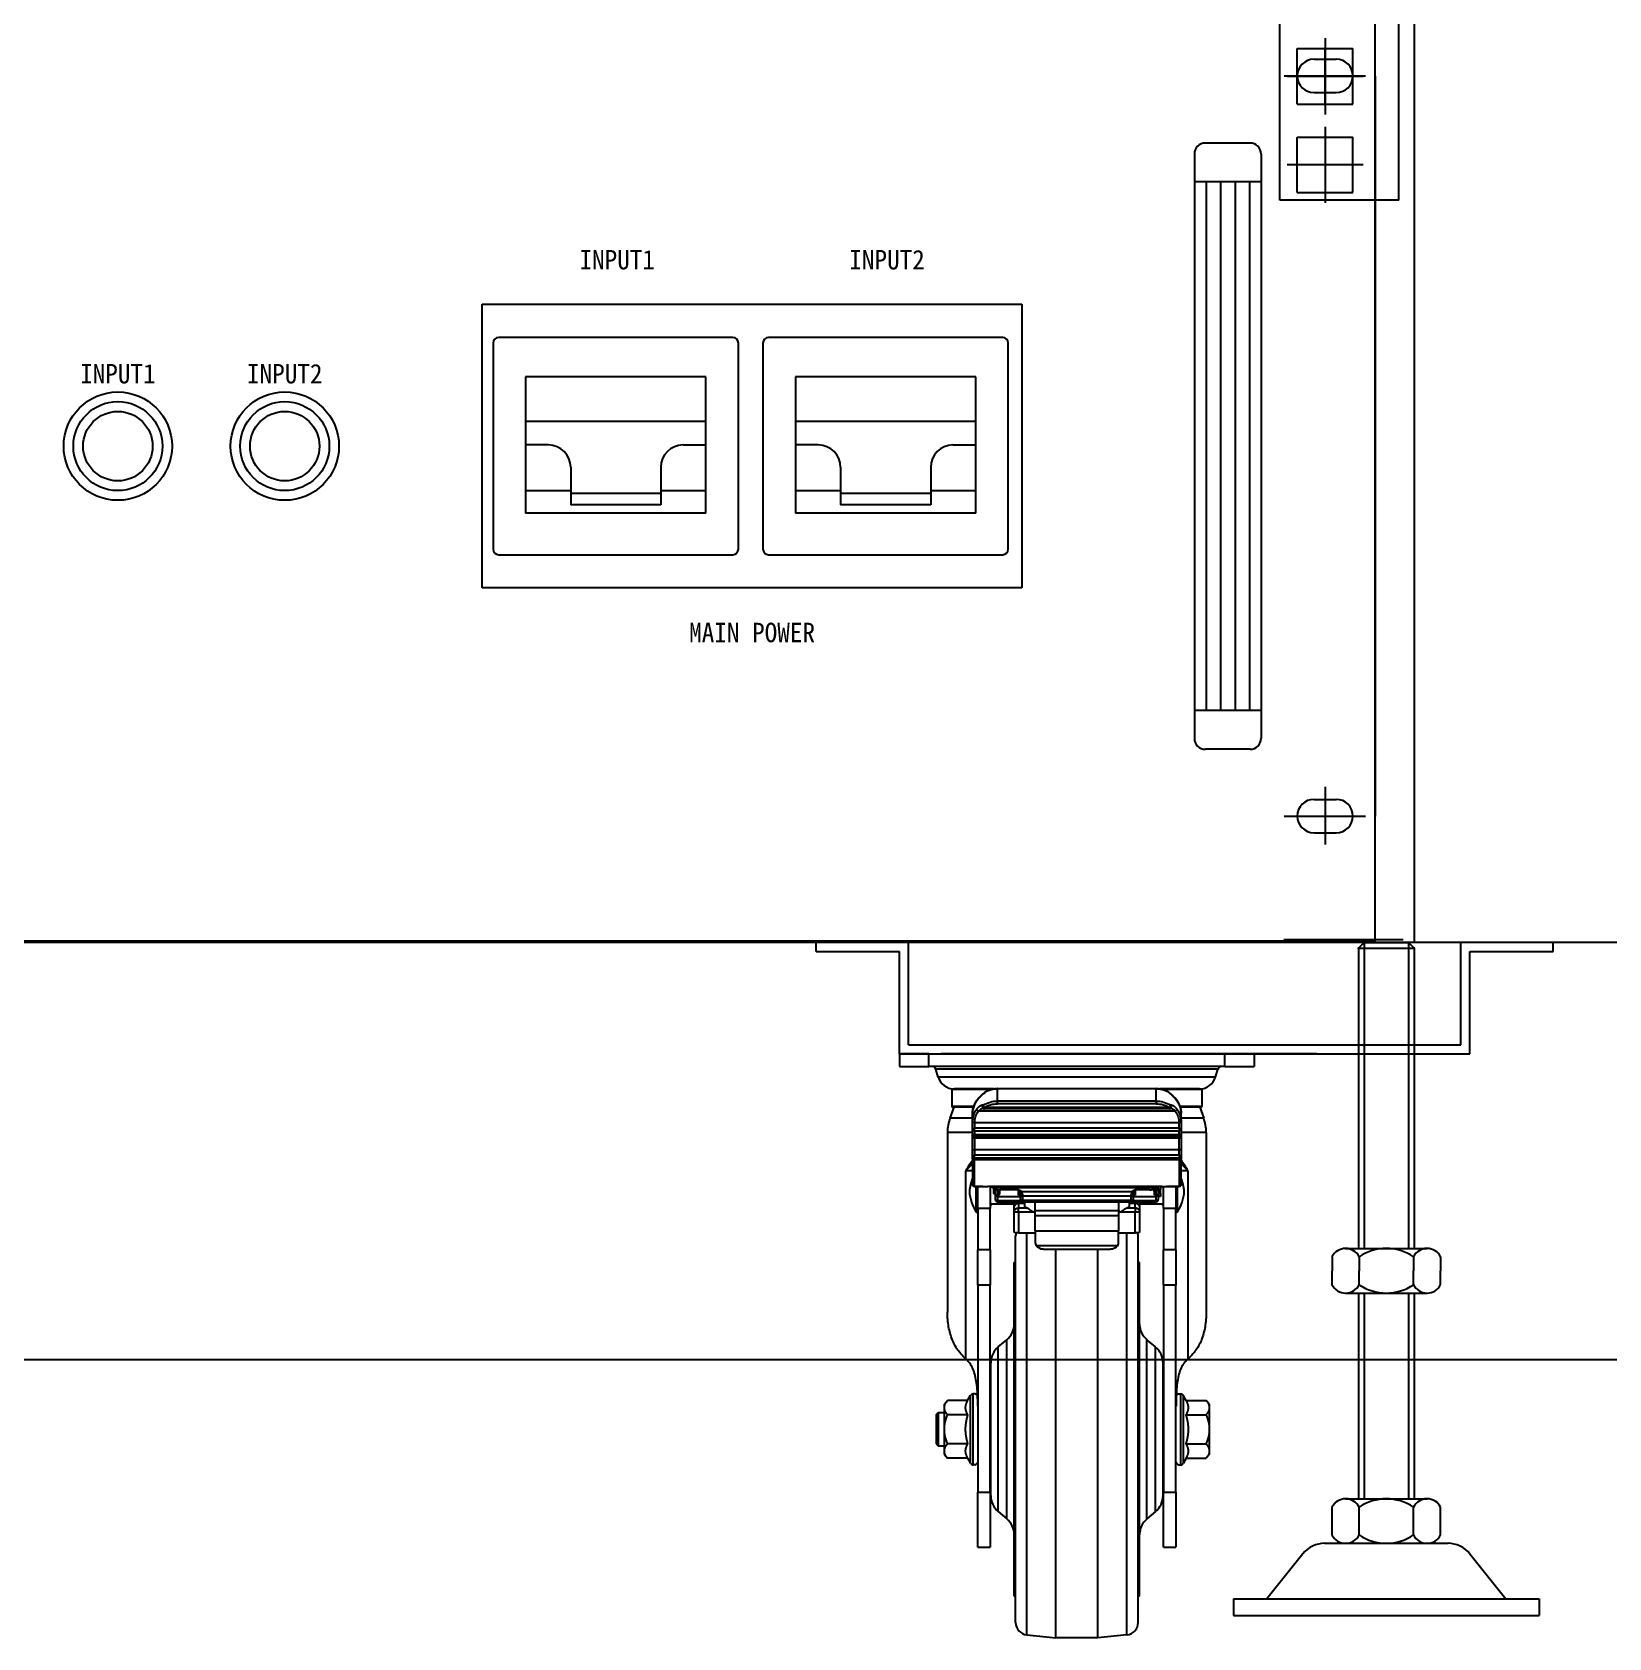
# Model space of a CAD drawing. Header units: millimetres. Extents: x 0 to 841, y 0 to 594.
# Drawn here: x 686.06 to 700.23, y 117.29 to 131.72 of the extents above; entities that cross this region are included whole.
import ezdxf
from ezdxf.enums import TextEntityAlignment as Align

# ---------------------------------------------------------------- set-up
doc = ezdxf.new("R2010")
doc.units = ezdxf.units.MM
doc.header["$LTSCALE"] = 10
doc.layers.add('LINE05', color=2, linetype='Continuous')
doc.layers.add('LINE06', color=9, linetype='Continuous')
doc.styles.get("Standard").update_dxf_attribs({"font": 'GulimChe.ttf'})

msp = doc.modelspace()

# ---------------------------------------------------------------- linework, layer by layer
at = {"layer": 'LINE05'}
for p, q in [((698.478, 223.661), (698.478, 123.536)), ((700.728, 123.536), (671.378, 123.536)), ((698.128, 123.549), (673.978, 123.549)), ((673.978, 123.549), (698.128, 123.549)), ((698.128, 123.549), (673.978, 123.549)), ((693.103, 123.456), (693.103, 123.536)), ((693.103, 123.456), (693.853, 123.456)), ((693.853, 122.536), (693.853, 123.456)), ((693.933, 122.616), (693.933, 123.536)), ((698.378, 123.561), (697.308, 123.561)), ((698.898, 122.616), (698.898, 123.536)), ((698.978, 122.536), (698.978, 123.456)), ((698.978, 123.456), (699.728, 123.456)), ((699.728, 123.456), (699.728, 123.536)), ((693.933, 122.616), (698.898, 122.616)), ((693.853, 122.536), (698.978, 122.536)), ((694.116, 122.536), (693.853, 122.536)), ((693.853, 122.536), (693.853, 122.423)), ((693.853, 122.423), (694.116, 122.423)), ((694.116, 122.536), (696.778, 122.536)), ((694.116, 122.423), (694.116, 122.536)), ((696.778, 122.423), (694.116, 122.423)), ((697.603, 122.536), (694.228, 122.536)), ((696.778, 122.423), (696.778, 122.536)), ((697.041, 122.536), (696.778, 122.536)), ((696.778, 122.423), (697.041, 122.423)), ((697.041, 122.536), (697.041, 122.423)), ((696.714, 122.397), (694.18, 122.397)), ((694.2, 122.328), (694.18, 122.397)), ((696.694, 122.328), (694.2, 122.328)), ((696.694, 122.328), (696.714, 122.397)), ((694.67, 122.215), (694.324, 122.215)), ((694.324, 122.215), (694.324, 122.063)), ((694.7, 122.221), (694.344, 122.221)), ((696.159, 122.223), (694.734, 122.223)), ((694.734, 122.222), (694.734, 122.223)), ((696.159, 122.222), (694.734, 122.222)), ((694.734, 122.112), (694.734, 122.222)), ((696.159, 122.223), (696.159, 122.222)), ((696.159, 122.112), (696.159, 122.222)), ((696.55, 122.221), (696.194, 122.221)), ((696.57, 122.215), (696.223, 122.215)), ((696.57, 122.215), (696.57, 122.063)), ((694.342, 122.056), (694.306, 121.957)), ((694.52, 122.063), (694.324, 122.063)), ((694.518, 122.056), (694.331, 122.056)), ((694.509, 121.923), (694.509, 121.999)), ((696.332, 122.021), (694.561, 122.021)), ((696.278, 122.053), (694.616, 122.053)), ((694.616, 122.041), (694.616, 122.053)), ((696.278, 122.041), (694.616, 122.041)), ((696.159, 122.112), (694.734, 122.112)), ((694.734, 122.088), (694.734, 122.112)), ((696.159, 122.088), (694.734, 122.088)), ((696.159, 122.112), (696.159, 122.088)), ((696.278, 122.053), (696.278, 122.041)), ((696.57, 122.063), (696.374, 122.063)), ((696.562, 122.056), (696.376, 122.056)), ((696.384, 121.923), (696.384, 121.999)), ((696.552, 122.056), (696.587, 121.957)), ((694.509, 121.957), (694.306, 121.957)), ((694.509, 121.85), (694.509, 121.923)), ((694.509, 121.815), (694.509, 121.85)), ((696.366, 121.916), (694.528, 121.916)), ((694.528, 121.916), (694.528, 121.868)), ((696.366, 121.868), (694.528, 121.868)), ((694.528, 121.843), (694.528, 121.868)), ((694.528, 121.843), (696.366, 121.843)), ((694.528, 121.843), (694.528, 121.809)), ((696.366, 121.868), (696.366, 121.916)), ((696.366, 121.868), (696.366, 121.843)), ((696.366, 121.809), (696.366, 121.843)), ((696.587, 121.957), (696.384, 121.957)), ((696.384, 121.923), (696.384, 121.85)), ((696.384, 121.85), (696.384, 121.815)), ((694.284, 121.83), (694.284, 120.213)), ((694.509, 121.83), (694.284, 121.83)), ((694.509, 121.784), (694.509, 121.815)), ((694.509, 121.679), (694.509, 121.784)), ((696.366, 121.809), (694.528, 121.809)), ((694.528, 121.797), (694.528, 121.809)), ((696.366, 121.797), (694.528, 121.797)), ((694.528, 121.797), (694.528, 121.777)), ((694.528, 121.777), (694.528, 121.672)), ((696.366, 121.777), (694.528, 121.777)), ((696.366, 121.809), (696.366, 121.797)), ((696.366, 121.777), (696.366, 121.797)), ((696.366, 121.672), (696.366, 121.777)), ((696.609, 121.83), (696.384, 121.83)), ((696.384, 121.815), (696.384, 121.784)), ((696.384, 121.784), (696.384, 121.679)), ((696.609, 121.83), (696.609, 120.213)), ((694.509, 121.606), (694.509, 121.679)), ((694.509, 121.589), (694.509, 121.606)), ((694.509, 121.589), (694.509, 121.364)), ((696.366, 121.672), (694.528, 121.672)), ((694.528, 121.672), (694.528, 121.624)), ((696.366, 121.624), (694.528, 121.624)), ((694.528, 121.599), (694.528, 121.624)), ((696.366, 121.599), (694.528, 121.599)), ((694.528, 121.599), (694.528, 121.582)), ((696.366, 121.582), (694.528, 121.582)), ((694.528, 121.345), (694.528, 121.582)), ((696.366, 121.624), (696.366, 121.672)), ((696.366, 121.624), (696.366, 121.599)), ((696.366, 121.582), (696.366, 121.599)), ((696.366, 121.582), (696.366, 121.345)), ((696.384, 121.679), (696.384, 121.606)), ((696.384, 121.606), (696.384, 121.589)), ((696.384, 121.364), (696.384, 121.589)), ((694.509, 121.486), (694.45, 121.486)), ((694.45, 119.792), (694.45, 121.486)), ((696.444, 121.486), (696.384, 121.486)), ((696.444, 121.486), (696.444, 119.792)), ((694.603, 121.345), (694.528, 121.345)), ((694.528, 121.345), (694.603, 121.345)), ((694.528, 121.345), (694.528, 121.345)), ((694.543, 121.114), (694.543, 121.345)), ((694.548, 121.111), (694.548, 121.345)), ((694.556, 121.111), (694.556, 121.345)), ((694.556, 121.148), (694.556, 121.345)), ((694.603, 121.345), (694.603, 121.345)), ((696.209, 121.345), (694.647, 121.345)), ((694.669, 121.345), (694.669, 121.148)), ((694.678, 121.344), (694.678, 121.345)), ((694.689, 121.334), (696.167, 121.334)), ((694.697, 121.331), (694.697, 121.317)), ((694.697, 121.317), (694.697, 121.28)), ((694.716, 121.317), (694.697, 121.317)), ((694.697, 121.28), (694.716, 121.28)), ((694.716, 121.305), (694.716, 121.322)), ((694.716, 121.263), (694.716, 121.305)), ((694.716, 121.226), (694.716, 121.263)), ((694.734, 121.314), (694.734, 121.316)), ((694.734, 121.314), (694.734, 121.273)), ((694.734, 121.314), (694.744, 121.314)), ((694.734, 121.254), (694.734, 121.273)), ((694.734, 121.273), (694.745, 121.273)), ((694.734, 121.254), (694.734, 121.217)), ((694.734, 121.254), (694.941, 121.254)), ((694.922, 121.313), (694.753, 121.313)), ((694.922, 121.266), (694.922, 121.313)), ((694.922, 121.273), (694.941, 121.273)), ((694.941, 121.273), (694.941, 121.308)), ((694.941, 121.273), (694.941, 121.254)), ((694.941, 121.22), (694.941, 121.254)), ((694.949, 121.298), (695.945, 121.298)), ((695.934, 121.257), (694.959, 121.257)), ((695.953, 121.308), (695.953, 121.273)), ((695.953, 121.254), (695.953, 121.273)), ((695.953, 121.273), (695.972, 121.273)), ((695.953, 121.254), (695.953, 121.22)), ((695.953, 121.254), (696.159, 121.254)), ((695.972, 121.313), (695.972, 121.266)), ((696.103, 121.313), (695.972, 121.313)), ((696.147, 121.321), (696.159, 121.321)), ((696.147, 121.314), (696.159, 121.314)), ((696.148, 121.273), (696.159, 121.273)), ((696.159, 121.321), (696.159, 121.331)), ((696.159, 121.321), (696.159, 121.314)), ((696.159, 121.273), (696.159, 121.314)), ((696.159, 121.273), (696.159, 121.254)), ((696.159, 121.217), (696.159, 121.254)), ((696.178, 121.345), (696.178, 121.344)), ((696.178, 121.344), (696.178, 121.305)), ((696.197, 121.317), (696.178, 121.317)), ((696.178, 121.305), (696.178, 121.263)), ((696.178, 121.28), (696.197, 121.28)), ((696.178, 121.263), (696.178, 121.226)), ((696.197, 121.254), (696.178, 121.254)), ((696.197, 121.345), (696.197, 121.317)), ((696.197, 121.28), (696.197, 121.317)), ((696.197, 121.28), (696.197, 121.254)), ((696.225, 121.148), (696.225, 121.345)), ((696.253, 121.345), (696.253, 121.345)), ((696.366, 121.345), (696.253, 121.345)), ((696.253, 121.345), (696.366, 121.345)), ((696.337, 121.345), (696.337, 121.148)), ((696.345, 121.111), (696.345, 121.345)), ((696.351, 121.115), (696.351, 121.345)), ((696.366, 121.345), (696.366, 121.345)), ((694.556, 121.111), (694.548, 121.111)), ((694.556, 121.148), (694.669, 121.148)), ((694.556, 121.148), (694.556, 120.773)), ((694.884, 121.186), (694.669, 121.186)), ((694.669, 120.773), (694.669, 121.148)), ((694.734, 121.217), (696.159, 121.217)), ((694.734, 121.207), (694.734, 121.217)), ((694.734, 121.207), (696.159, 121.207)), ((694.884, 121.157), (694.884, 121.189)), ((694.884, 121.116), (694.884, 121.157)), ((694.884, 120.93), (694.884, 121.116)), ((694.922, 121.207), (694.922, 121.194)), ((694.922, 121.193), (694.922, 121.194)), ((694.922, 121.194), (694.978, 121.194)), ((694.978, 121.193), (694.922, 121.193)), ((694.922, 121.193), (694.922, 121.152)), ((694.922, 121.113), (694.922, 121.152)), ((694.922, 121.152), (694.993, 121.152)), ((694.922, 121.113), (694.922, 120.927)), ((695.053, 121.113), (694.922, 121.113)), ((694.959, 121.251), (694.959, 121.218)), ((695.935, 121.218), (694.959, 121.218)), ((694.978, 121.164), (694.978, 121.207)), ((695.072, 121.113), (695.053, 121.113)), ((695.072, 121.128), (695.072, 121.207)), ((695.072, 121.128), (695.822, 121.128)), ((695.072, 121.08), (695.072, 121.128)), ((695.822, 121.207), (695.822, 121.128)), ((695.822, 121.128), (695.822, 121.08)), ((695.841, 121.113), (695.822, 121.113)), ((695.972, 121.113), (695.841, 121.113)), ((695.901, 121.152), (695.972, 121.152)), ((695.916, 121.207), (695.916, 121.164)), ((695.916, 121.194), (695.972, 121.194)), ((695.972, 121.193), (695.916, 121.193)), ((695.934, 121.218), (695.934, 121.251)), ((695.972, 121.194), (695.972, 121.207)), ((695.972, 121.193), (695.972, 121.194)), ((695.972, 121.152), (695.972, 121.193)), ((695.972, 121.152), (695.972, 121.113)), ((695.972, 120.927), (695.972, 121.113)), ((696.009, 121.189), (696.009, 121.157)), ((696.225, 121.186), (696.009, 121.186)), ((696.009, 121.157), (696.009, 121.116)), ((696.009, 121.116), (696.009, 120.93)), ((696.159, 121.217), (696.159, 121.207)), ((696.225, 121.148), (696.225, 120.773)), ((696.225, 121.148), (696.337, 121.148)), ((696.337, 120.773), (696.337, 121.148)), ((696.345, 121.111), (696.337, 121.111)), ((695.822, 121.08), (695.072, 121.08)), ((695.072, 120.946), (695.072, 121.08)), ((695.822, 121.08), (695.822, 120.946)), ((694.896, 117.425), (694.896, 120.897)), ((694.922, 120.927), (695.072, 120.927)), ((694.997, 117.313), (694.997, 120.927)), ((695.072, 120.946), (695.822, 120.946)), ((695.072, 120.946), (695.072, 120.848)), ((695.822, 120.848), (695.822, 120.946)), ((695.822, 120.927), (695.972, 120.927)), ((695.897, 117.313), (695.897, 120.927)), ((695.998, 117.425), (695.998, 120.897)), ((694.669, 120.773), (694.556, 120.773)), ((694.556, 120.458), (694.556, 120.773)), ((694.669, 120.773), (694.669, 120.458)), ((695.082, 120.812), (695.812, 120.812)), ((695.147, 120.779), (695.747, 120.779)), ((695.259, 117.286), (695.259, 120.779)), ((695.634, 117.286), (695.634, 120.779)), ((696.225, 120.458), (696.225, 120.773)), ((696.337, 120.773), (696.225, 120.773)), ((696.337, 120.773), (696.337, 120.458)), ((694.884, 120.661), (694.896, 120.662)), ((694.884, 117.661), (694.884, 120.661)), ((696.009, 120.661), (695.998, 120.662)), ((696.009, 117.661), (696.009, 120.661)), ((694.556, 120.458), (694.556, 118.597)), ((694.669, 120.458), (694.556, 120.458)), ((694.669, 118.597), (694.669, 120.458)), ((696.225, 120.458), (696.225, 118.597)), ((696.337, 120.458), (696.225, 120.458)), ((696.337, 118.597), (696.337, 120.458)), ((694.74, 119.901), (694.817, 119.965)), ((694.817, 118.357), (694.817, 119.965)), ((696.154, 119.901), (696.077, 119.965)), ((696.077, 118.357), (696.077, 119.965)), ((694.74, 118.421), (694.74, 119.901)), ((696.154, 118.421), (696.154, 119.901)), ((700.728, 119.786), (671.378, 119.786)), ((694.672, 119.757), (694.672, 118.565)), ((696.221, 118.565), (696.221, 119.757)), ((694.256, 119.386), (694.285, 119.421)), ((694.256, 119.356), (694.256, 119.386)), ((694.465, 119.421), (694.285, 119.421)), ((694.465, 119.421), (694.492, 119.467)), ((694.492, 118.855), (694.492, 119.467)), ((694.53, 119.48), (694.515, 119.48)), ((694.515, 118.842), (694.515, 119.48)), ((696.364, 119.48), (696.379, 119.48)), ((696.379, 119.48), (696.379, 119.161)), ((696.429, 119.421), (696.401, 119.467)), ((696.401, 119.467), (696.401, 119.161)), ((696.429, 119.421), (696.608, 119.421)), ((696.637, 119.386), (696.608, 119.421)), ((696.637, 119.386), (696.637, 119.356)), ((694.181, 119.292), (694.2, 119.311)), ((694.181, 119.292), (694.181, 119.161)), ((694.2, 119.311), (694.256, 119.311)), ((694.2, 119.311), (694.2, 119.161)), ((694.256, 119.161), (694.256, 119.356)), ((694.465, 119.291), (694.285, 119.291)), ((694.672, 119.307), (694.669, 119.307)), ((696.221, 119.307), (696.225, 119.307)), ((696.429, 119.291), (696.608, 119.291)), ((696.637, 119.356), (696.637, 119.161)), ((694.181, 119.161), (694.181, 119.03)), ((694.2, 119.161), (694.2, 119.011)), ((694.256, 118.966), (694.256, 119.161)), ((696.379, 119.161), (696.379, 118.842)), ((696.401, 119.161), (696.401, 118.855)), ((696.637, 119.161), (696.637, 118.966)), ((694.181, 119.03), (694.2, 119.011)), ((694.2, 119.011), (694.256, 119.011)), ((694.256, 118.936), (694.256, 118.966)), ((694.465, 119.031), (694.285, 119.031)), ((694.672, 119.015), (694.669, 119.015)), ((696.221, 119.015), (696.225, 119.015)), ((696.429, 119.031), (696.608, 119.031)), ((696.637, 118.966), (696.637, 118.936)), ((694.256, 118.936), (694.285, 118.901)), ((694.465, 118.901), (694.285, 118.901)), ((694.465, 118.901), (694.492, 118.855)), ((694.53, 118.842), (694.515, 118.842)), ((696.364, 118.842), (696.379, 118.842)), ((696.429, 118.901), (696.401, 118.855)), ((696.429, 118.901), (696.608, 118.901)), ((696.637, 118.936), (696.608, 118.901)), ((694.556, 118.597), (694.669, 118.597)), ((694.556, 118.1), (694.556, 118.597)), ((694.669, 118.597), (694.669, 118.1)), ((696.225, 118.1), (696.225, 118.597)), ((696.225, 118.597), (696.337, 118.597)), ((696.337, 118.597), (696.337, 118.1)), ((694.74, 118.421), (694.817, 118.357)), ((696.154, 118.421), (696.077, 118.357)), ((694.556, 118.1), (694.669, 118.1)), ((696.225, 118.1), (696.337, 118.1)), ((694.884, 117.661), (694.896, 117.66)), ((696.009, 117.661), (695.998, 117.66)), ((694.997, 117.313), (695.259, 117.286)), ((695.634, 117.286), (695.259, 117.286)), ((695.897, 117.313), (695.634, 117.286))]:
    msp.add_line(p, q, dxfattribs=at)
at = {"layer": 'LINE05', "ltscale": 0.3}
for p, q in [((698.028, 123.536), (697.978, 123.486)), ((697.978, 123.486), (698.478, 123.486)), ((697.978, 123.486), (697.978, 120.786)), ((698.028, 123.536), (698.428, 123.536)), ((698.028, 123.536), (698.028, 120.786)), ((698.428, 123.536), (698.428, 120.786)), ((698.428, 123.536), (698.478, 123.486)), ((698.478, 123.486), (698.478, 120.786)), ((697.741, 120.711), (697.741, 120.586)), ((697.862, 120.786), (698.594, 120.786)), ((697.984, 120.711), (697.984, 120.586)), ((698.472, 120.711), (698.472, 120.586)), ((698.716, 120.711), (698.716, 120.586)), ((697.741, 120.461), (697.741, 120.586)), ((697.984, 120.461), (697.984, 120.586)), ((698.472, 120.461), (698.472, 120.586)), ((698.716, 120.461), (698.716, 120.586)), ((697.862, 120.386), (698.594, 120.386)), ((697.978, 120.386), (697.978, 118.536)), ((698.028, 120.386), (698.028, 118.536)), ((698.428, 120.386), (698.428, 118.536)), ((698.478, 120.386), (698.478, 118.536)), ((697.862, 118.536), (698.594, 118.536)), ((697.741, 118.211), (697.741, 118.461)), ((697.984, 118.211), (697.984, 118.461)), ((698.472, 118.211), (698.472, 118.461)), ((698.716, 118.211), (698.716, 118.461)), ((697.673, 118.136), (698.783, 118.136)), ((697.862, 118.136), (698.594, 118.136)), ((697.478, 118.042), (697.153, 117.636)), ((698.978, 118.042), (699.303, 117.636)), ((696.853, 117.636), (699.603, 117.636)), ((696.853, 117.636), (696.853, 117.486)), ((699.603, 117.636), (699.603, 117.486)), ((696.853, 117.486), (699.603, 117.486))]:
    msp.add_line(p, q, dxfattribs=at)
at = {"layer": 'LINE05'}
for centre, radius, start, end in [((694.144, 122.386), 0.0375, 16.5044, 90), ((696.75, 122.386), 0.0375, 90, 163.4956), ((694.344, 122.371), 0.15, 196.5044, 270), ((696.55, 122.371), 0.15, 270, 343.4956), ((694.712, 121.998), 0.203, 137.8033, 179.7098), ((694.678, 122.303), 0.12, 223.4325, 227.6176), ((694.643, 122.185), 0.0187, 114.7163, 134.2918), ((694.734, 121.986), 0.238, 89.9301, 114.609), ((696.16, 121.986), 0.238, 65.391, 90.0699), ((696.251, 122.185), 0.0187, 45.7082, 65.2837), ((696.216, 122.303), 0.12, 312.3824, 316.5675), ((696.182, 121.998), 0.203, 0.2902, 42.1967), ((694.331, 122.063), 0.0075, 180, 270), ((694.624, 121.957), 0.0893, 102.1105, 134.1299), ((694.616, 122.06), 0.0187, 180, 270), ((696.278, 122.06), 0.0187, 270, 0), ((696.27, 121.957), 0.0897, 45.9309, 77.8296), ((696.562, 122.063), 0.0075, 270, 0), ((694.659, 121.83), 0.375, 160.3194, 180), ((696.234, 121.83), 0.375, 0, 19.6806), ((694.528, 121.815), 0.0187, 180, 270), ((696.366, 121.815), 0.0187, 270, 0), ((695.506, 120.878), 1.219, 144.8308, 150.0513), ((697.261, 118.924), 3.803, 136.3342, 137.6537), ((695.39, 120.879), 1.217, 29.9445, 35.1734), ((693.648, 118.938), 3.782, 42.3427, 43.6695), ((694.896, 121.263), 0.417, 158.2406, 175.0963), ((695.997, 121.263), 0.417, 4.8993, 21.7405), ((694.896, 121.334), 0.417, 184.9037, 211.9106), ((694.528, 121.364), 0.0187, 180, 270), ((694.848, 121.251), 0.111, 0.1652, 3.1047), ((696.046, 121.251), 0.111, 176.8953, 179.8348), ((695.997, 121.334), 0.417, 328.2208, 355.1007), ((696.366, 121.364), 0.0187, 270, 0), ((694.548, 121.119), 0.0075, 219.1041, 270), ((694.564, 121.179), 0.0075, 173.3079, 180), ((694.734, 121.226), 0.0187, 180, 270), ((694.922, 121.189), 0.0375, 150.8752, 180), ((695.972, 121.189), 0.0375, 0, 29.1248), ((696.159, 121.226), 0.0187, 270, 0), ((696.345, 121.119), 0.0075, 270, 328.2208), ((695.008, 120.897), 0.112, 164.2864, 180), ((695.136, 120.846), 0.0643, 178.7006, 212.5392), ((695.758, 120.846), 0.0643, 327.4608, 1.2994), ((695.886, 120.897), 0.112, 0, 15.7136), ((694.697, 120.109), 0.187, 309.8056, 359.9599), ((696.197, 120.109), 0.187, 180, 230.1944), ((694.86, 119.757), 0.187, 129.8056, 180), ((696.034, 119.757), 0.187, 0, 50.1944), ((694.515, 119.453), 0.0262, 90, 149.0362), ((694.53, 119.453), 0.0262, 0, 90), ((696.364, 119.453), 0.0262, 90, 180), ((696.379, 119.453), 0.0262, 30.9638, 90), ((694.515, 118.868), 0.0262, 210.9638, 270), ((694.53, 118.868), 0.0262, 270, 0), ((696.364, 118.868), 0.0262, 180, 270), ((696.379, 118.868), 0.0262, 270, 329.0362), ((694.86, 118.565), 0.187, 180, 230.1944), ((696.034, 118.565), 0.187, 309.8056, 0), ((694.697, 118.213), 0.187, 0.0401, 50.1944), ((696.197, 118.213), 0.187, 129.8056, 180), ((695.008, 117.425), 0.112, 180, 264.114), ((695.886, 117.425), 0.112, 275.886, 0)]:
    msp.add_arc(centre, radius, start, end, dxfattribs=at)
at = {"layer": 'LINE05', "ltscale": 0.3}
for centre, radius, start, end in [((697.862, 120.65), 0.137, 26.785, 153.215), ((698.228, 120.353), 0.434, 55.7945, 124.2055), ((698.594, 120.65), 0.137, 26.785, 153.215), ((697.862, 120.523), 0.137, 206.785, 333.215), ((698.228, 120.82), 0.434, 235.7945, 304.2055), ((698.594, 120.523), 0.137, 206.785, 333.215), ((697.862, 118.399), 0.137, 26.785, 153.215), ((698.228, 118.102), 0.434, 55.7945, 124.2055), ((698.594, 118.399), 0.137, 26.785, 153.215), ((697.673, 117.886), 0.25, 90, 141.3402), ((697.862, 118.273), 0.137, 206.785, 333.215), ((698.228, 118.57), 0.434, 235.7945, 304.2055), ((698.594, 118.273), 0.137, 206.785, 333.215), ((698.783, 117.886), 0.25, 38.6598, 90)]:
    msp.add_arc(centre, radius, start, end, dxfattribs=at)
at = {"layer": 'LINE05', "extrusion": (0, 0, -1)}
for centre, major_axis, ratio, start_param, end_param in [((694.734, 121.999), (0.225, 0), 0.929819, 3.141593, 3.834881), ((694.576, 122.122), (-0.014, 0.0125), 0.28306, -0.247744, 0), ((694.643, 122.185), (-0.0131, 0.0134), 0.625404, 0, 0.436399), ((694.734, 122.013), (0.225, 0), 0.929819, 4.252721, 4.712389), ((694.643, 122.185), (-0.0078, 0.017), 0.163271, -0.340866, 0), ((696.159, 122.013), (0.225, 0), 0.929819, -1.570796, -1.111128), ((696.251, 122.185), (0.0078, 0.017), 0.163271, 0, 0.340866), ((696.251, 122.185), (0.0131, 0.0134), 0.625404, -0.436399, 0), ((696.318, 122.122), (0.014, 0.0125), 0.28306, 0, 0.247744), ((696.159, 121.999), (-0.225, 0), 0.929819, 2.448304, 3.141593), ((694.734, 121.923), (-0.225, 0), 0.929819, 0, 0.576931), ((694.734, 121.916), (-0.206, 0), 0.929819, 0, 0.576931), ((694.561, 122.028), (-0.0154, 0.0108), 0.30845, 4.499764, 6.070561), ((694.616, 122.06), (-0.0187, 0), 0.929819, 0, 0.958242), ((694.734, 121.903), (0.225, 0), 0.929819, 4.099834, 4.712389), ((694.616, 122.06), (-0.0103, 0.0157), 0.211595, 4.399214, 5.97001), ((694.734, 121.896), (0.206, 0), 0.929819, 4.099834, 4.712389), ((696.159, 121.903), (-0.225, 0), 0.929819, 1.570796, 2.183351), ((696.159, 121.896), (-0.206, 0), 0.929819, 1.570796, 2.183351), ((696.278, 122.06), (0.0103, 0.0157), 0.211595, 0.313175, 1.883971), ((696.278, 122.06), (0.0187, 0), 0.929819, -0.958242, 0), ((696.332, 122.028), (0.0154, 0.0108), 0.30845, 0.212625, 1.783421), ((696.159, 121.916), (0.206, 0), 0.929819, -0.576931, 0), ((696.159, 121.923), (0.225, 0), 0.929819, -0.576931, 0), ((694.528, 121.923), (-0.0187, 0), 0.368017, 4.712389, 6.283185), ((694.528, 121.85), (-0.0187, 0), 0.929819, 0, 1.570796), ((694.528, 121.85), (-0.0187, 0), 0.368017, 4.712389, 6.283185), ((696.366, 121.923), (0.0187, 0), 0.368017, 0, 1.570796), ((696.366, 121.85), (-0.0187, 0), 0.929819, 1.570796, 3.141593), ((696.366, 121.85), (0.0187, 0), 0.368017, 0, 1.570796), ((694.528, 121.815), (-0.0187, 0), 0.368017, 4.712389, 6.283185), ((694.528, 121.784), (-0.0187, 0), 0.368017, 4.712389, 6.283185), ((696.366, 121.815), (0.0187, 0), 0.368017, 0, 1.570796), ((696.366, 121.784), (0.0187, 0), 0.368017, 0, 1.570796), ((694.528, 121.679), (-0.0187, 0), 0.368017, 4.712389, 6.283185), ((694.528, 121.606), (-0.0187, 0), 0.929819, 0, 1.570796), ((694.528, 121.606), (-0.0187, 0), 0.368017, 4.712389, 6.283185), ((694.528, 121.589), (-0.0187, 0), 0.368017, 4.712389, 6.283185), ((696.366, 121.679), (0.0187, 0), 0.368017, 0, 1.570796), ((696.366, 121.606), (-0.0187, 0), 0.929819, 1.570796, 3.141593), ((696.366, 121.606), (0.0187, 0), 0.368017, 0, 1.570796), ((696.366, 121.589), (0.0187, 0), 0.368017, 0, 1.570796), ((694.528, 121.364), (-0.0187, 0), 0.99951, 4.712389, 6.283185), ((694.753, 121.344), (-0.075, 0), 0.245505, -0.54488, 0), ((694.734, 121.305), (-0.0187, 0), 0.848546, 0, 1.051716), ((694.734, 121.305), (0.0187, 0), 0.497115, 3.141593, 4.712389), ((694.734, 121.263), (0.0187, 0), 0.497115, 3.141593, 4.712389), ((694.734, 121.263), (-0.0187, 0), 0.49028, 4.712389, 6.283185), ((694.742, 121.336), (0, 0.0375), 0.15, 2.207194, 2.92086), ((694.742, 121.336), (0, 0.075), 0.15, 1.876835, 2.788989), ((694.941, 121.282), (0.0187, 0), 0.497115, 0.563099, 1.570796), ((694.941, 121.245), (-0.0187, 0), 0.49028, 1.570796, 3.141593), ((694.922, 121.251), (0, 0.0679), 0.55201, 0.810307, 1.477547), ((695.972, 121.251), (0, 0.0679), 0.55201, -1.477547, -0.810307), ((695.953, 121.245), (0.0187, 0), 0.49028, 3.141593, 4.712389), ((695.953, 121.282), (-0.0187, 0), 0.497115, 4.712389, 5.720086), ((696.152, 121.336), (0, 0.075), 0.15, 3.494197, 4.527451), ((696.152, 121.336), (0, 0.0375), 0.15, 3.362326, 4.405972), ((696.159, 121.305), (-0.0187, 0), 0.848546, 1.570796, 3.141593), ((696.159, 121.305), (-0.0187, 0), 0.497115, 1.570796, 3.141593), ((696.159, 121.263), (-0.0187, 0), 0.497115, 1.570796, 3.141593), ((696.159, 121.263), (0.0187, 0), 0.49028, 0, 1.570796), ((696.103, 121.344), (0.075, 0), 0.245505, 0, 0.54488), ((696.366, 121.364), (0.0187, 0), 0.99951, 0, 1.570796), ((694.734, 121.226), (-0.0187, 0), 0.49028, 4.712389, 6.283185), ((694.922, 121.189), (-0.0375, 0), 0.997673, 0, 0.509623), ((694.922, 121.157), (0.0375, 0), 0.997673, 3.141593, 4.712389), ((694.922, 121.157), (0.0375, 0), 0.964927, 3.141593, 4.712389), ((694.922, 121.116), (0.0375, 0), 0.964927, 3.141593, 4.712389), ((694.922, 121.116), (0.0375, 0), 0.068183, 1.570796, 3.141593), ((695.053, 121.164), (0.075, 0), 0.267718, 2.500517, 3.141593), ((695.841, 121.164), (-0.075, 0), 0.267718, 3.141593, 3.782669), ((695.972, 121.157), (-0.0375, 0), 0.997673, 1.570796, 3.141593), ((695.972, 121.157), (-0.0375, 0), 0.964927, 1.570796, 3.141593), ((695.972, 121.116), (-0.0375, 0), 0.964927, 1.570796, 3.141593), ((695.972, 121.116), (0.0375, 0), 0.068183, 0, 1.570796), ((695.972, 121.189), (0.0375, 0), 0.997673, -0.509623, 0), ((696.159, 121.226), (0.0187, 0), 0.49028, 0, 1.570796), ((694.922, 120.93), (0.0375, 0), 0.068183, 1.570796, 3.141593), ((695.972, 120.93), (0.0375, 0), 0.068183, 0, 1.570796), ((695.147, 120.845), (0.075, 0), 0.875473, 1.570796, 2.61645), ((695.747, 120.845), (-0.075, 0), 0.875473, 3.666735, 4.712389)]:
    msp.add_ellipse(centre, major_axis=major_axis, ratio=ratio, start_param=start_param, end_param=end_param, dxfattribs=at)
at = {"layer": 'LINE05'}
for points, degree, knots in [([(694.635, 122.2), (694.631, 122.197), (694.627, 122.194), (694.618, 122.186), (694.613, 122.182), (694.605, 122.175), (694.601, 122.172), (694.596, 122.168), (694.595, 122.167), (694.591, 122.163), (694.588, 122.16), (694.582, 122.154), (694.578, 122.15), (694.569, 122.142), (694.565, 122.137), (694.561, 122.133)], 3, [0, 0, 0, 0, 0.448693, 0.448693, 0.961486, 0.961486, 1.281981, 1.281981, 1.442229, 1.442229, 1.698625, 1.698625, 2.108859, 2.108859, 2.563962, 2.563962, 2.563962, 2.563962]), ([(694.63, 122.198), (694.629, 122.197), (694.628, 122.196), (694.626, 122.195), (694.625, 122.194), (694.623, 122.192), (694.621, 122.191), (694.62, 122.189), (694.618, 122.187), (694.615, 122.185), (694.612, 122.183), (694.61, 122.181), (694.607, 122.179), (694.605, 122.176), (694.602, 122.174), (694.599, 122.171), (694.595, 122.168), (694.592, 122.165), (694.589, 122.162), (694.586, 122.159), (694.583, 122.156), (694.58, 122.153), (694.577, 122.15), (694.573, 122.147), (694.57, 122.144), (694.567, 122.141), (694.565, 122.137), (694.562, 122.134)], 1, [0, 0, 0.05269, 0.10538, 0.158069, 0.210759, 0.286127, 0.361495, 0.436864, 0.512232, 0.608527, 0.704822, 0.801117, 0.897412, 0.993707, 1.090002, 1.206636, 1.323271, 1.439905, 1.556539, 1.673174, 1.789808, 1.906443, 2.023077, 2.140235, 2.257393, 2.37455, 2.491708, 2.608866, 2.608866]), ([(696.332, 122.133), (696.328, 122.137), (696.324, 122.142), (696.315, 122.151), (696.31, 122.156), (696.302, 122.164), (696.299, 122.167), (696.294, 122.171), (696.292, 122.172), (696.288, 122.176), (696.286, 122.178), (696.279, 122.184), (696.275, 122.187), (696.267, 122.194), (696.263, 122.197), (696.259, 122.2)], 3, [0, 0, 0, 0, 0.448693, 0.448693, 0.961486, 0.961486, 1.281981, 1.281981, 1.442229, 1.442229, 1.698625, 1.698625, 2.108859, 2.108859, 2.563962, 2.563962, 2.563962, 2.563962]), ([(696.332, 122.134), (696.33, 122.137), (696.327, 122.14), (696.325, 122.142), (696.322, 122.145), (696.319, 122.148), (696.317, 122.15), (696.314, 122.153), (696.311, 122.156), (696.308, 122.159), (696.304, 122.162), (696.301, 122.166), (696.297, 122.169), (696.294, 122.172), (696.29, 122.175), (696.287, 122.178), (696.284, 122.181), (696.281, 122.184), (696.278, 122.186), (696.275, 122.189), (696.272, 122.191), (696.269, 122.194), (696.266, 122.196), (696.264, 122.198)], 1, [0, 0, 0.099794, 0.199588, 0.299382, 0.399176, 0.49897, 0.598764, 0.698557, 0.798351, 0.927586, 1.056821, 1.186056, 1.31529, 1.444525, 1.57376, 1.702994, 1.813359, 1.923723, 2.034087, 2.144451, 2.259955, 2.375459, 2.490963, 2.606467, 2.606467]), ([(694.546, 122.037), (694.549, 122.043), (694.553, 122.047), (694.562, 122.057), (694.567, 122.061), (694.575, 122.067), (694.578, 122.069), (694.582, 122.071), (694.584, 122.072), (694.587, 122.074), (694.589, 122.075), (694.595, 122.077), (694.598, 122.078), (694.603, 122.077), (694.605, 122.076), (694.605, 122.074)], 3, [0, 0, 0, 0, 0.488836, 0.488836, 1.047505, 1.047505, 1.396673, 1.396673, 1.571257, 1.571257, 1.850592, 1.850592, 2.297527, 2.297527, 2.793346, 2.793346, 2.793346, 2.793346]), ([(696.289, 122.074), (696.289, 122.076), (696.29, 122.077), (696.296, 122.078), (696.3, 122.077), (696.307, 122.074), (696.31, 122.072), (696.315, 122.07), (696.316, 122.069), (696.32, 122.066), (696.322, 122.064), (696.329, 122.059), (696.332, 122.056), (696.34, 122.048), (696.344, 122.043), (696.348, 122.037)], 3, [0, 0, 0, 0, 0.488836, 0.488836, 1.047505, 1.047505, 1.396673, 1.396673, 1.571257, 1.571257, 1.850592, 1.850592, 2.297527, 2.297527, 2.793346, 2.793346, 2.793346, 2.793346]), ([(694.603, 121.345), (694.607, 121.345), (694.611, 121.345), (694.614, 121.345), (694.618, 121.345), (694.622, 121.345), (694.625, 121.345), (694.629, 121.345), (694.633, 121.345), (694.636, 121.345), (694.64, 121.345), (694.644, 121.345), (694.647, 121.345)], 1, [0, 0, 0.10001, 0.200019, 0.300029, 0.400038, 0.500048, 0.600058, 0.700067, 0.800077, 0.90702, 1.013963, 1.120906, 1.227849, 1.227849]), ([(694.603, 121.345), (694.612, 121.345), (694.62, 121.345), (694.635, 121.345), (694.641, 121.345), (694.647, 121.345)], 3, [0, 0, 0, 0, 0.687062, 0.687062, 1.22485, 1.22485, 1.22485, 1.22485]), ([(694.689, 121.334), (694.691, 121.333), (694.693, 121.332), (694.7, 121.329), (694.706, 121.326), (694.717, 121.321), (694.724, 121.319), (694.735, 121.316), (694.738, 121.315), (694.746, 121.314), (694.749, 121.313), (694.753, 121.313)], 3, [3.636378, 3.636378, 3.636378, 3.636378, 3.91454, 3.91454, 4.510054, 4.510054, 5.088654, 5.088654, 5.377954, 5.377954, 5.667254, 5.667254, 5.667254, 5.667254]), ([(694.922, 121.313), (694.925, 121.313), (694.928, 121.313), (694.935, 121.311), (694.937, 121.31), (694.943, 121.306), (694.946, 121.303), (694.948, 121.299), (694.949, 121.298), (694.949, 121.298)], 3, [5.8278769, 5.8278769, 5.8278769, 5.8278769, 6.0796843, 6.0796843, 6.3314918, 6.3314918, 6.6912445, 6.6912445, 6.7576913, 6.7576913, 6.7576913, 6.7576913]), ([(695.945, 121.298), (695.945, 121.298), (695.945, 121.299), (695.948, 121.303), (695.95, 121.306), (695.956, 121.31), (695.959, 121.311), (695.965, 121.313), (695.969, 121.313), (695.972, 121.313)], 3, [4.8980624, 4.8980624, 4.8980624, 4.8980624, 4.9645093, 4.9645093, 5.3242619, 5.3242619, 5.5760694, 5.5760694, 5.8278769, 5.8278769, 5.8278769, 5.8278769]), ([(696.103, 121.313), (696.107, 121.313), (696.11, 121.314), (696.118, 121.315), (696.122, 121.316), (696.132, 121.319), (696.139, 121.321), (696.15, 121.326), (696.156, 121.329), (696.163, 121.332), (696.165, 121.333), (696.167, 121.334)], 3, [5.667254, 5.667254, 5.667254, 5.667254, 5.956554, 5.956554, 6.245853, 6.245853, 6.824453, 6.824453, 7.419967, 7.419967, 7.698129, 7.698129, 7.698129, 7.698129]), ([(696.209, 121.345), (696.212, 121.345), (696.216, 121.345), (696.22, 121.345), (696.224, 121.345), (696.228, 121.345), (696.232, 121.345), (696.236, 121.345), (696.24, 121.345), (696.243, 121.345), (696.246, 121.345), (696.25, 121.345), (696.253, 121.345)], 1, [0, 0, 0.108138, 0.216275, 0.324413, 0.43255, 0.540688, 0.648825, 0.756963, 0.8651, 0.955648, 1.046195, 1.136743, 1.22729, 1.22729]), ([(696.209, 121.345), (696.217, 121.345), (696.226, 121.345), (696.241, 121.345), (696.247, 121.345), (696.253, 121.345)], 3, [2.701217, 2.701217, 2.701217, 2.701217, 3.435309, 3.435309, 3.926067, 3.926067, 3.926067, 3.926067]), ([(694.959, 121.218), (694.959, 121.218), (694.959, 121.218), (694.957, 121.219), (694.955, 121.219), (694.952, 121.219), (694.95, 121.22), (694.945, 121.22), (694.943, 121.22), (694.941, 121.22)], 3, [0.8900031, 0.8900031, 0.8900031, 0.8900031, 1.1028415, 1.1028415, 1.3156799, 1.3156799, 1.5020977, 1.5020977, 1.6885156, 1.6885156, 1.6885156, 1.6885156]), ([(695.053, 121.113), (695.046, 121.118), (695.039, 121.123), (695.024, 121.134), (695.017, 121.138), (695.007, 121.145), (695.003, 121.148), (694.997, 121.151), (694.995, 121.151), (694.993, 121.152)], 3, [0, 0, 0, 0, 0.665288, 0.665288, 1.330576, 1.330576, 1.783983, 1.783983, 2.0077, 2.0077, 2.0077, 2.0077]), ([(695.901, 121.152), (695.899, 121.151), (695.897, 121.151), (695.891, 121.148), (695.887, 121.145), (695.876, 121.138), (695.869, 121.134), (695.855, 121.123), (695.847, 121.118), (695.841, 121.113)], 3, [5.574144, 5.574144, 5.574144, 5.574144, 5.797861, 5.797861, 6.251268, 6.251268, 6.916556, 6.916556, 7.581844, 7.581844, 7.581844, 7.581844]), ([(695.953, 121.22), (695.951, 121.22), (695.948, 121.22), (695.944, 121.22), (695.942, 121.219), (695.938, 121.219), (695.937, 121.219), (695.935, 121.218), (695.934, 121.218), (695.934, 121.218)], 3, [0, 0, 0, 0, 0.1864178, 0.1864178, 0.3728356, 0.3728356, 0.585674, 0.585674, 0.7985124, 0.7985124, 0.7985124, 0.7985124]), ([(694.45, 119.792), (694.446, 119.796), (694.442, 119.799), (694.421, 119.819), (694.407, 119.835), (694.382, 119.866), (694.371, 119.881), (694.351, 119.914), (694.342, 119.932), (694.318, 119.986), (694.306, 120.025), (694.289, 120.108), (694.285, 120.152), (694.284, 120.202), (694.284, 120.207), (694.284, 120.213)], 3, [31.352554, 31.352554, 31.352554, 31.352554, 31.983659, 31.983659, 34.725863, 34.725863, 37.245017, 37.245017, 39.764171, 39.764171, 44.802478, 44.802478, 49.840785, 49.840785, 50.44991, 50.44991, 50.44991, 50.44991]), ([(696.609, 120.213), (696.609, 120.207), (696.609, 120.202), (696.608, 120.152), (696.604, 120.108), (696.588, 120.025), (696.576, 119.986), (696.552, 119.932), (696.543, 119.914), (696.522, 119.881), (696.511, 119.866), (696.487, 119.835), (696.472, 119.819), (696.452, 119.799), (696.448, 119.796), (696.444, 119.792)], 3, [421.978339, 421.978339, 421.978339, 421.978339, 422.587464, 422.587464, 427.625771, 427.625771, 432.664078, 432.664078, 435.183232, 435.183232, 437.702386, 437.702386, 440.44459, 440.44459, 441.075695, 441.075695, 441.075695, 441.075695]), ([(694.556, 119.37), (694.556, 119.374), (694.556, 119.378), (694.556, 119.41), (694.555, 119.437), (694.553, 119.49), (694.552, 119.515), (694.547, 119.564), (694.544, 119.587), (694.536, 119.631), (694.531, 119.652), (694.519, 119.691), (694.512, 119.709), (694.496, 119.739), (694.486, 119.753), (694.47, 119.773), (694.463, 119.78), (694.456, 119.786)], 3, [6.536948, 6.536948, 6.536948, 6.536948, 6.858394, 6.858394, 9.144525, 9.144525, 11.430657, 11.430657, 13.716788, 13.716788, 16.002919, 16.002919, 18.289051, 18.289051, 20.3043, 20.3043, 21.458402, 21.458402, 21.458402, 21.458402]), ([(696.438, 119.786), (696.43, 119.78), (696.424, 119.773), (696.407, 119.753), (696.398, 119.739), (696.382, 119.709), (696.374, 119.691), (696.362, 119.652), (696.357, 119.631), (696.349, 119.587), (696.347, 119.564), (696.342, 119.515), (696.341, 119.49), (696.339, 119.437), (696.338, 119.41), (696.338, 119.378), (696.338, 119.374), (696.338, 119.37)], 3, [-21.458402, -21.458402, -21.458402, -21.458402, -20.3043, -20.3043, -18.289051, -18.289051, -16.002919, -16.002919, -13.716788, -13.716788, -11.430657, -11.430657, -9.144525, -9.144525, -6.858394, -6.858394, -6.536948, -6.536948, -6.536948, -6.536948])]:
    msp.add_open_spline(points, degree=degree, knots=knots, dxfattribs=at)
for points in [[(694.677, 121.186), (694.674, 121.18), (694.671, 121.173), (694.669, 121.167)], [(695.072, 121.127), (695.065, 121.122), (695.059, 121.117), (695.053, 121.113)], [(695.841, 121.113), (695.835, 121.117), (695.828, 121.122), (695.822, 121.127)], [(696.225, 121.167), (696.222, 121.173), (696.219, 121.18), (696.217, 121.186)], [(694.456, 119.786), (694.454, 119.788), (694.452, 119.79), (694.45, 119.792)], [(696.444, 119.792), (696.442, 119.79), (696.44, 119.788), (696.438, 119.786)]]:
    msp.add_open_spline(points, degree=3, dxfattribs=at)
for points, weights in [([(694.256, 119.356), (694.256, 119.386), (694.285, 119.421)], [1, 1.04314139574, 1.01001874936]), ([(694.465, 119.421), (694.444, 119.386), (694.444, 119.356)], [1.03827490512, 1.05763214234, 1]), ([(696.45, 119.356), (696.45, 119.386), (696.429, 119.421)], [1, 1.05763214234, 1.03827490512]), ([(696.608, 119.421), (696.637, 119.386), (696.637, 119.356)], [1.01001874936, 1.04314139574, 1]), ([(694.285, 119.291), (694.256, 119.326), (694.256, 119.356)], [1.01001874936, 1.04314139574, 1]), ([(694.256, 119.161), (694.256, 119.221), (694.285, 119.291)], [1, 1.04314139574, 1.01001874936]), ([(694.444, 119.356), (694.444, 119.326), (694.465, 119.291)], [1, 1.05763214234, 1.03827490512]), ([(694.465, 119.291), (694.444, 119.221), (694.444, 119.161)], [1.03827490512, 1.05763214234, 1]), ([(696.429, 119.291), (696.45, 119.326), (696.45, 119.356)], [1.03827490512, 1.05763214234, 1]), ([(696.45, 119.161), (696.45, 119.221), (696.429, 119.291)], [1, 1.05763214234, 1.03827490512]), ([(696.637, 119.356), (696.637, 119.326), (696.608, 119.291)], [1, 1.04314139574, 1.01001874936]), ([(696.608, 119.291), (696.637, 119.221), (696.637, 119.161)], [1.01001874936, 1.04314139574, 1]), ([(694.285, 119.031), (694.256, 119.101), (694.256, 119.161)], [1.01001874936, 1.04314139574, 1]), ([(694.444, 119.161), (694.444, 119.101), (694.465, 119.031)], [1, 1.05763214234, 1.03827490512]), ([(696.429, 119.031), (696.45, 119.101), (696.45, 119.161)], [1.03827490512, 1.05763214234, 1]), ([(696.637, 119.161), (696.637, 119.101), (696.608, 119.031)], [1, 1.04314139574, 1.01001874936]), ([(694.256, 118.966), (694.256, 118.996), (694.285, 119.031)], [1, 1.04314139574, 1.01001874936]), ([(694.285, 118.901), (694.256, 118.936), (694.256, 118.966)], [1.01001874936, 1.04314139574, 1]), ([(694.465, 119.031), (694.444, 118.996), (694.444, 118.966)], [1.03827490512, 1.05763214234, 1]), ([(694.444, 118.966), (694.444, 118.936), (694.465, 118.901)], [1, 1.05763214234, 1.03827490512]), ([(696.45, 118.966), (696.45, 118.996), (696.429, 119.031)], [1, 1.05763214234, 1.03827490512]), ([(696.429, 118.901), (696.45, 118.936), (696.45, 118.966)], [1.03827490512, 1.05763214234, 1]), ([(696.608, 119.031), (696.637, 118.996), (696.637, 118.966)], [1.01001874936, 1.04314139574, 1]), ([(696.637, 118.966), (696.637, 118.936), (696.608, 118.901)], [1, 1.04314139574, 1.01001874936])]:
    msp.add_rational_spline(points, weights, degree=2, dxfattribs=at)
at = {"layer": 'LINE05', "ltscale": 0.3}
for p in [(697.978, 123.486), (698.478, 123.486)]:
    msp.add_point(p, dxfattribs=at)
at = {"layer": 'LINE06'}
for p, q in [((697.271, 130.211), (697.271, 223.661)), ((698.341, 130.211), (698.341, 223.661)), ((698.128, 123.549), (698.128, 132.449)), ((697.678, 131.666), (697.678, 130.981)), ((697.428, 131.073), (697.428, 131.573)), ((697.428, 131.573), (697.928, 131.573)), ((697.678, 131.066), (697.678, 131.583)), ((697.928, 131.073), (697.928, 131.573)), ((697.578, 131.477), (697.778, 131.477)), ((697.309, 131.327), (698.04, 131.327)), ((698.02, 131.323), (697.336, 131.323)), ((698.128, 131.324), (698.128, 124.674)), ((697.428, 131.073), (697.928, 131.073)), ((697.578, 131.177), (697.778, 131.177)), ((697.678, 130.871), (697.678, 130.186)), ((697.003, 130.724), (696.603, 130.724)), ((697.428, 130.278), (697.428, 130.778)), ((697.428, 130.778), (697.928, 130.778)), ((697.928, 130.278), (697.928, 130.778)), ((696.503, 130.624), (696.503, 125.374)), ((697.103, 130.624), (697.103, 125.374)), ((698.02, 130.528), (697.336, 130.528)), ((697.103, 130.374), (696.503, 130.374)), ((696.608, 130.374), (696.608, 125.624)), ((696.738, 130.374), (696.738, 125.624)), ((696.868, 130.374), (696.868, 125.624)), ((696.998, 130.374), (696.998, 125.624)), ((698.341, 130.211), (697.271, 130.211)), ((697.428, 130.278), (697.928, 130.278)), ((690.103, 126.724), (690.103, 129.274)), ((690.103, 129.274), (694.953, 129.274)), ((694.953, 129.274), (694.953, 126.724)), ((690.201, 128.926), (690.201, 127.073)), ((692.355, 128.976), (690.251, 128.976)), ((692.405, 127.073), (692.405, 128.926)), ((692.626, 128.926), (692.626, 127.073)), ((694.78, 128.976), (692.676, 128.976)), ((694.83, 127.073), (694.83, 128.926)), ((692.113, 128.622), (690.493, 128.622)), ((690.493, 128.622), (690.493, 127.572)), ((692.113, 127.572), (692.113, 128.622)), ((694.538, 128.622), (692.918, 128.622)), ((692.918, 128.622), (692.918, 127.572)), ((694.538, 127.572), (694.538, 128.622)), ((690.493, 128.447), (690.493, 127.397)), ((692.113, 127.397), (692.113, 128.447)), ((692.918, 128.447), (692.918, 127.397)), ((694.538, 127.397), (694.538, 128.447)), ((692.113, 128.222), (690.493, 128.222)), ((694.538, 128.222), (692.918, 128.222)), ((690.698, 128.01), (690.493, 128.01)), ((691.908, 128.01), (692.113, 128.01)), ((693.123, 128.01), (692.918, 128.01)), ((694.333, 128.01), (694.538, 128.01)), ((690.898, 127.81), (690.898, 127.472)), ((691.708, 127.81), (691.708, 127.472)), ((693.323, 127.81), (693.323, 127.472)), ((694.133, 127.81), (694.133, 127.472)), ((690.898, 127.597), (690.493, 127.597)), ((691.708, 127.572), (690.898, 127.572)), ((691.708, 127.472), (690.898, 127.472)), ((692.113, 127.597), (691.708, 127.597)), ((693.323, 127.597), (692.918, 127.597)), ((694.133, 127.572), (693.323, 127.572)), ((694.133, 127.472), (693.323, 127.472)), ((694.538, 127.597), (694.133, 127.597)), ((692.113, 127.397), (690.493, 127.397)), ((694.538, 127.397), (692.918, 127.397)), ((690.251, 127.023), (692.355, 127.023)), ((692.676, 127.023), (694.78, 127.023)), ((694.953, 126.724), (690.103, 126.724)), ((697.103, 125.624), (696.503, 125.624)), ((697.003, 125.274), (696.603, 125.274)), ((697.678, 124.936), (697.678, 124.418)), ((697.578, 124.824), (697.778, 124.824)), ((697.309, 124.674), (698.04, 124.674)), ((697.578, 124.524), (697.778, 124.524))]:
    msp.add_line(p, q, dxfattribs=at)
for centre, radius in [((686.828, 127.999), 0.487), ((688.328, 127.999), 0.487), ((686.828, 127.999), 0.4), ((688.328, 127.999), 0.4), ((686.828, 127.999), 0.312), ((688.328, 127.999), 0.312)]:
    msp.add_circle(centre, radius, dxfattribs=at)
for centre, radius, start, end in [((697.578, 131.327), 0.15, 90, 270), ((697.778, 131.327), 0.15, 270, 90), ((696.603, 130.624), 0.1, 90, 180), ((697.003, 130.624), 0.1, 0, 90), ((690.251, 128.926), 0.05, 90, 180), ((692.355, 128.926), 0.05, 0, 90), ((692.676, 128.926), 0.05, 90, 180), ((694.78, 128.926), 0.05, 0, 90), ((690.698, 127.81), 0.2, 0, 90), ((691.908, 127.81), 0.2, 90, 180), ((693.123, 127.81), 0.2, 0, 90), ((694.333, 127.81), 0.2, 90, 180), ((690.251, 127.073), 0.05, 180, 270), ((692.355, 127.073), 0.05, 270, 0), ((692.676, 127.073), 0.05, 180, 270), ((694.78, 127.073), 0.05, 270, 0), ((696.603, 125.374), 0.1, 180, 270), ((697.003, 125.374), 0.1, 270, 0), ((697.578, 124.674), 0.15, 90, 270), ((697.778, 124.674), 0.15, 270, 90)]:
    msp.add_arc(centre, radius, start, end, dxfattribs=at)

# ---------------------------------------------------------------- texts
for s, height, p in [('INPUT1', 0.1745, (691.316, 129.674)), ('INPUT2', 0.175, (693.741, 129.674)), ('INPUT1', 0.175, (686.828, 128.649)), ('INPUT2', 0.175, (688.328, 128.649)), ('MAIN POWER', 0.175, (692.528, 126.324))]:
    msp.add_text(s, height=height, dxfattribs=at).set_placement(p, align=Align.MIDDLE)

doc.saveas('drawing.dxf')
